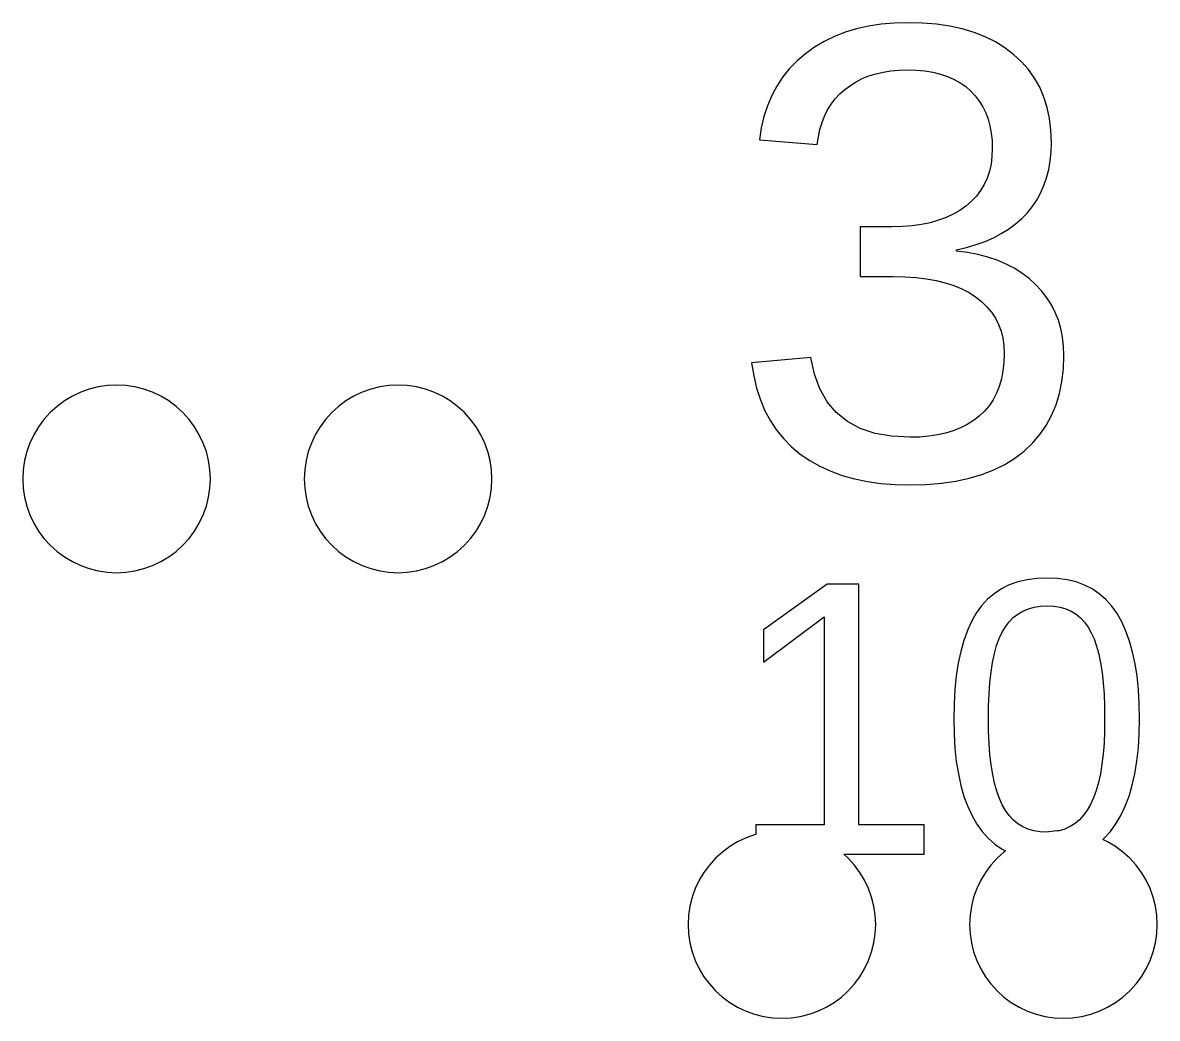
# Model space of a CAD drawing. Header units: metres. Extents: x -61 to 817, y 39 to 684.
# Drawn here: x 591.7 to 603.79, y 118.18 to 128.79 of the extents above; entities that cross this region are included whole.
import ezdxf

# ---------------------------------------------------------------- set-up
doc = ezdxf.new("R2010")
doc.units = ezdxf.units.M

msp = doc.modelspace()

# ---------------------------------------------------------------- linework, layer by layer
for p, q in [((600.843, 128.779), (600.71, 128.759)), ((600.982, 128.791), (600.843, 128.779)), ((601.126, 128.795), (600.982, 128.791)), ((601.284, 128.791), (601.126, 128.795)), ((601.433, 128.779), (601.284, 128.791)), ((601.575, 128.758), (601.433, 128.779)), ((600.462, 128.693), (600.347, 128.648)), ((600.583, 128.73), (600.462, 128.693)), ((600.71, 128.759), (600.583, 128.73)), ((601.708, 128.729), (601.575, 128.758)), ((601.834, 128.691), (601.708, 128.729)), ((601.951, 128.645), (601.834, 128.691)), ((600.135, 128.534), (600.038, 128.464)), ((600.238, 128.595), (600.135, 128.534)), ((600.347, 128.648), (600.238, 128.595)), ((602.061, 128.591), (601.951, 128.645)), ((602.162, 128.528), (602.061, 128.591)), ((602.255, 128.457), (602.162, 128.528)), ((600.038, 128.464), (599.949, 128.388)), ((602.34, 128.379), (602.255, 128.457)), ((599.868, 128.305), (599.796, 128.216)), ((599.949, 128.388), (599.868, 128.305)), ((600.946, 128.281), (601.031, 128.289)), ((601.031, 128.289), (601.12, 128.291)), ((601.12, 128.291), (601.218, 128.289)), ((601.218, 128.289), (601.309, 128.28)), ((602.415, 128.295), (602.34, 128.379)), ((602.479, 128.203), (602.415, 128.295)), ((599.796, 128.216), (599.732, 128.12)), ((600.516, 128.127), (600.578, 128.166)), ((600.578, 128.166), (600.643, 128.199)), ((600.643, 128.199), (600.713, 128.227)), ((600.713, 128.227), (600.787, 128.25)), ((600.787, 128.25), (600.865, 128.268)), ((600.865, 128.268), (600.946, 128.281)), ((601.309, 128.28), (601.396, 128.266)), ((601.396, 128.266), (601.477, 128.247)), ((601.477, 128.247), (601.552, 128.222)), ((601.552, 128.222), (601.622, 128.191)), ((601.622, 128.191), (601.687, 128.155)), ((602.534, 128.106), (602.479, 128.203)), ((599.732, 128.12), (599.678, 128.018)), ((600.404, 128.035), (600.457, 128.083)), ((600.457, 128.083), (600.516, 128.127)), ((601.687, 128.155), (601.746, 128.114)), ((601.746, 128.114), (601.799, 128.066)), ((601.799, 128.066), (601.847, 128.014)), ((602.579, 128.001), (602.534, 128.106)), ((599.678, 128.018), (599.632, 127.909)), ((600.274, 127.865), (600.312, 127.926)), ((600.312, 127.926), (600.355, 127.983)), ((600.355, 127.983), (600.404, 128.035)), ((601.847, 128.014), (601.89, 127.958)), ((601.89, 127.958), (601.927, 127.898)), ((602.614, 127.89), (602.579, 128.001)), ((599.632, 127.909), (599.595, 127.794)), ((600.242, 127.8), (600.274, 127.865)), ((601.927, 127.898), (601.958, 127.834)), ((601.958, 127.834), (601.983, 127.766)), ((602.638, 127.773), (602.614, 127.89)), ((599.595, 127.794), (599.566, 127.673)), ((600.192, 127.657), (600.214, 127.731)), ((600.214, 127.731), (600.242, 127.8)), ((601.983, 127.766), (602.003, 127.694)), ((602.003, 127.694), (602.017, 127.618)), ((602.653, 127.649), (602.638, 127.773)), ((599.566, 127.673), (599.546, 127.545)), ((600.163, 127.497), (600.175, 127.579)), ((600.175, 127.579), (600.192, 127.657)), ((602.017, 127.618), (602.026, 127.538)), ((602.658, 127.518), (602.653, 127.649)), ((599.546, 127.545), (600.163, 127.497)), ((602.028, 127.453), (602.025, 127.369)), ((602.026, 127.538), (602.028, 127.453)), ((602.655, 127.418), (602.658, 127.518)), ((602.025, 127.369), (602.015, 127.288)), ((602.63, 127.229), (602.646, 127.321)), ((602.646, 127.321), (602.655, 127.418)), ((601.997, 127.212), (601.973, 127.139)), ((602.015, 127.288), (601.997, 127.212)), ((602.607, 127.141), (602.63, 127.229)), ((601.973, 127.139), (601.942, 127.071)), ((602.578, 127.058), (602.607, 127.141)), ((601.904, 127.007), (601.859, 126.947)), ((601.942, 127.071), (601.904, 127.007)), ((602.502, 126.903), (602.543, 126.978)), ((602.543, 126.978), (602.578, 127.058)), ((601.748, 126.84), (601.683, 126.794)), ((601.807, 126.892), (601.748, 126.84)), ((601.859, 126.947), (601.807, 126.892)), ((602.454, 126.833), (602.502, 126.903)), ((601.536, 126.718), (601.454, 126.688)), ((601.613, 126.753), (601.536, 126.718)), ((601.683, 126.794), (601.613, 126.753)), ((602.339, 126.705), (602.399, 126.766)), ((602.399, 126.766), (602.454, 126.833)), ((600.959, 126.619), (600.622, 126.619)), ((600.622, 126.619), (600.622, 126.088)), ((601.07, 126.622), (600.959, 126.619)), ((601.174, 126.63), (601.07, 126.622)), ((601.273, 126.644), (601.174, 126.63)), ((601.367, 126.663), (601.273, 126.644)), ((601.454, 126.688), (601.367, 126.663)), ((602.123, 126.546), (602.201, 126.594)), ((602.201, 126.594), (602.273, 126.647)), ((602.273, 126.647), (602.339, 126.705)), ((601.951, 126.464), (602.04, 126.503)), ((602.04, 126.503), (602.123, 126.546)), ((601.647, 126.374), (601.754, 126.4)), ((601.647, 126.361), (601.647, 126.374)), ((601.765, 126.346), (601.647, 126.361)), ((601.754, 126.4), (601.855, 126.429)), ((601.855, 126.429), (601.951, 126.464)), ((601.876, 126.324), (601.765, 126.346)), ((601.982, 126.296), (601.876, 126.324)), ((602.082, 126.262), (601.982, 126.296)), ((602.175, 126.222), (602.082, 126.262)), ((602.263, 126.177), (602.175, 126.222)), ((602.345, 126.125), (602.263, 126.177)), ((602.421, 126.067), (602.345, 126.125)), ((600.622, 126.088), (600.973, 126.088)), ((600.973, 126.088), (601.098, 126.086)), ((601.098, 126.086), (601.215, 126.078)), ((601.215, 126.078), (601.326, 126.064)), ((601.326, 126.064), (601.43, 126.046)), ((601.43, 126.046), (601.528, 126.021)), ((601.528, 126.021), (601.619, 125.992)), ((601.619, 125.992), (601.703, 125.957)), ((602.49, 126.003), (602.421, 126.067)), ((602.554, 125.935), (602.49, 126.003)), ((601.703, 125.957), (601.781, 125.917)), ((601.781, 125.917), (601.851, 125.871)), ((601.851, 125.871), (601.915, 125.821)), ((602.61, 125.862), (602.554, 125.935)), ((601.915, 125.821), (601.971, 125.767)), ((601.971, 125.767), (602.02, 125.708)), ((602.658, 125.786), (602.61, 125.862)), ((602.699, 125.706), (602.658, 125.786)), ((602.02, 125.708), (602.062, 125.646)), ((602.062, 125.646), (602.095, 125.579)), ((602.733, 125.622), (602.699, 125.706)), ((602.095, 125.579), (602.122, 125.507)), ((602.122, 125.507), (602.14, 125.432)), ((602.759, 125.534), (602.733, 125.622)), ((602.777, 125.442), (602.759, 125.534)), ((602.14, 125.432), (602.152, 125.352)), ((602.789, 125.347), (602.777, 125.442)), ((602.152, 125.352), (602.155, 125.268)), ((602.155, 125.268), (602.152, 125.173)), ((602.792, 125.247), (602.789, 125.347)), ((600.096, 125.226), (599.463, 125.168)), ((599.463, 125.168), (599.486, 125.029)), ((600.134, 125.048), (600.096, 125.226)), ((602.152, 125.173), (602.142, 125.082)), ((602.787, 125.105), (602.792, 125.247)), ((599.486, 125.029), (599.517, 124.898)), ((600.191, 124.89), (600.134, 125.048)), ((602.142, 125.082), (602.126, 124.997)), ((602.771, 124.97), (602.787, 125.105)), ((592.501, 124.912), (592.406, 124.888)), ((592.598, 124.927), (592.501, 124.912)), ((592.696, 124.931), (592.598, 124.927)), ((592.794, 124.927), (592.696, 124.931)), ((592.891, 124.912), (592.794, 124.927)), ((592.987, 124.888), (592.891, 124.912)), ((595.501, 124.912), (595.406, 124.888)), ((595.598, 124.927), (595.501, 124.912)), ((595.696, 124.931), (595.598, 124.927)), ((595.794, 124.927), (595.696, 124.931)), ((595.891, 124.912), (595.794, 124.927)), ((595.987, 124.888), (595.891, 124.912)), ((602.103, 124.918), (602.073, 124.844)), ((602.126, 124.997), (602.103, 124.918)), ((602.745, 124.842), (602.771, 124.97)), ((592.225, 124.813), (592.141, 124.763)), ((592.314, 124.855), (592.225, 124.813)), ((592.406, 124.888), (592.314, 124.855)), ((593.079, 124.855), (592.987, 124.888)), ((593.168, 124.813), (593.079, 124.855)), ((593.252, 124.763), (593.168, 124.813)), ((595.225, 124.813), (595.141, 124.763)), ((595.314, 124.855), (595.225, 124.813)), ((595.406, 124.888), (595.314, 124.855)), ((596.079, 124.855), (595.987, 124.888)), ((596.168, 124.813), (596.079, 124.855)), ((596.252, 124.763), (596.168, 124.813)), ((599.517, 124.898), (599.557, 124.774)), ((600.269, 124.754), (600.191, 124.89)), ((602.073, 124.844), (602.037, 124.775)), ((602.708, 124.721), (602.745, 124.842)), ((592.062, 124.704), (591.989, 124.639)), ((592.141, 124.763), (592.062, 124.704)), ((593.331, 124.704), (593.252, 124.763)), ((593.404, 124.639), (593.331, 124.704)), ((595.062, 124.704), (594.989, 124.639)), ((595.141, 124.763), (595.062, 124.704)), ((596.331, 124.704), (596.252, 124.763)), ((596.403, 124.639), (596.331, 124.704)), ((599.557, 124.774), (599.606, 124.658)), ((600.366, 124.638), (600.269, 124.754)), ((601.994, 124.711), (601.944, 124.653)), ((602.037, 124.775), (601.994, 124.711)), ((602.661, 124.608), (602.708, 124.721)), ((591.923, 124.566), (591.865, 124.487)), ((591.989, 124.639), (591.923, 124.566)), ((593.469, 124.566), (593.404, 124.639)), ((593.528, 124.487), (593.469, 124.566)), ((594.923, 124.566), (594.865, 124.487)), ((594.989, 124.639), (594.923, 124.566)), ((596.469, 124.566), (596.403, 124.639)), ((596.528, 124.487), (596.469, 124.566)), ((599.606, 124.658), (599.664, 124.55)), ((599.664, 124.55), (599.73, 124.45)), ((600.484, 124.544), (600.366, 124.638)), ((600.621, 124.47), (600.484, 124.544)), ((601.827, 124.553), (601.76, 124.512)), ((601.888, 124.6), (601.827, 124.553)), ((601.944, 124.653), (601.888, 124.6)), ((602.604, 124.502), (602.661, 124.608)), ((591.865, 124.487), (591.814, 124.403)), ((593.578, 124.403), (593.528, 124.487)), ((594.865, 124.487), (594.814, 124.403)), ((596.578, 124.403), (596.528, 124.487)), ((599.73, 124.45), (599.806, 124.357)), ((600.779, 124.417), (600.621, 124.47)), ((600.956, 124.386), (600.779, 124.417)), ((601.53, 124.42), (601.443, 124.4)), ((601.611, 124.445), (601.53, 124.42)), ((601.688, 124.475), (601.611, 124.445)), ((601.76, 124.512), (601.688, 124.475)), ((602.535, 124.404), (602.604, 124.502)), ((591.773, 124.314), (591.739, 124.222)), ((591.814, 124.403), (591.773, 124.314)), ((593.62, 124.314), (593.578, 124.403)), ((593.653, 124.222), (593.62, 124.314)), ((594.773, 124.314), (594.739, 124.222)), ((594.814, 124.403), (594.773, 124.314)), ((596.62, 124.314), (596.578, 124.403)), ((596.653, 124.222), (596.62, 124.314)), ((599.806, 124.357), (599.89, 124.272)), ((601.153, 124.375), (600.956, 124.386)), ((601.255, 124.378), (601.153, 124.375)), ((601.351, 124.387), (601.255, 124.378)), ((601.443, 124.4), (601.351, 124.387)), ((602.367, 124.228), (602.457, 124.312)), ((602.457, 124.312), (602.535, 124.404)), ((591.739, 124.222), (591.716, 124.127)), ((593.677, 124.127), (593.653, 124.222)), ((594.739, 124.222), (594.716, 124.127)), ((596.677, 124.127), (596.653, 124.222)), ((599.89, 124.272), (599.982, 124.195)), ((599.982, 124.195), (600.083, 124.127)), ((602.268, 124.153), (602.367, 124.228)), ((591.716, 124.127), (591.701, 124.029)), ((593.692, 124.029), (593.677, 124.127)), ((594.716, 124.127), (594.701, 124.029)), ((596.692, 124.029), (596.677, 124.127)), ((600.083, 124.127), (600.192, 124.066)), ((600.192, 124.066), (600.307, 124.013)), ((602.044, 124.028), (602.161, 124.086)), ((602.161, 124.086), (602.268, 124.153)), ((591.701, 124.029), (591.696, 123.931)), ((593.696, 123.931), (593.692, 124.029)), ((594.701, 124.029), (594.696, 123.931)), ((596.696, 123.931), (596.692, 124.029)), ((600.307, 124.013), (600.43, 123.969)), ((600.43, 123.969), (600.56, 123.932)), ((601.639, 123.908), (601.783, 123.939)), ((601.783, 123.939), (601.918, 123.979)), ((601.918, 123.979), (602.044, 124.028)), ((591.696, 123.931), (591.701, 123.833)), ((591.701, 123.833), (591.716, 123.736)), ((593.677, 123.736), (593.692, 123.833)), ((593.692, 123.833), (593.696, 123.931)), ((594.696, 123.931), (594.701, 123.833)), ((594.701, 123.833), (594.716, 123.736)), ((596.677, 123.736), (596.692, 123.833)), ((596.692, 123.833), (596.696, 123.931)), ((600.56, 123.932), (600.697, 123.904)), ((600.697, 123.904), (600.842, 123.884)), ((600.842, 123.884), (600.994, 123.872)), ((600.994, 123.872), (601.153, 123.867)), ((601.153, 123.867), (601.324, 123.872)), ((601.324, 123.872), (601.486, 123.885)), ((601.486, 123.885), (601.639, 123.908)), ((591.716, 123.736), (591.739, 123.641)), ((593.653, 123.641), (593.677, 123.736)), ((594.716, 123.736), (594.739, 123.641)), ((596.653, 123.641), (596.677, 123.736)), ((591.739, 123.641), (591.773, 123.549)), ((593.62, 123.549), (593.653, 123.641)), ((594.739, 123.641), (594.773, 123.549)), ((596.62, 123.549), (596.653, 123.641)), ((591.773, 123.549), (591.814, 123.46)), ((591.814, 123.46), (591.865, 123.376)), ((593.528, 123.376), (593.578, 123.46)), ((593.578, 123.46), (593.62, 123.549)), ((594.773, 123.549), (594.814, 123.46)), ((594.814, 123.46), (594.865, 123.376)), ((596.528, 123.376), (596.578, 123.46)), ((596.578, 123.46), (596.62, 123.549)), ((591.865, 123.376), (591.923, 123.297)), ((593.469, 123.297), (593.528, 123.376)), ((594.865, 123.376), (594.923, 123.297)), ((596.469, 123.297), (596.528, 123.376)), ((591.923, 123.297), (591.989, 123.224)), ((591.989, 123.224), (592.062, 123.158)), ((593.331, 123.158), (593.404, 123.224)), ((593.404, 123.224), (593.469, 123.297)), ((594.923, 123.297), (594.989, 123.224)), ((594.989, 123.224), (595.062, 123.158)), ((596.331, 123.158), (596.403, 123.224)), ((596.403, 123.224), (596.469, 123.297)), ((592.062, 123.158), (592.141, 123.1)), ((592.141, 123.1), (592.225, 123.05)), ((593.168, 123.05), (593.252, 123.1)), ((593.252, 123.1), (593.331, 123.158)), ((595.062, 123.158), (595.141, 123.1)), ((595.141, 123.1), (595.225, 123.05)), ((596.168, 123.05), (596.252, 123.1)), ((596.252, 123.1), (596.331, 123.158)), ((592.225, 123.05), (592.314, 123.008)), ((592.314, 123.008), (592.406, 122.975)), ((592.406, 122.975), (592.501, 122.951)), ((592.891, 122.951), (592.987, 122.975)), ((592.987, 122.975), (593.079, 123.008)), ((593.079, 123.008), (593.168, 123.05)), ((595.225, 123.05), (595.314, 123.008)), ((595.314, 123.008), (595.406, 122.975)), ((595.406, 122.975), (595.501, 122.951)), ((595.891, 122.951), (595.987, 122.975)), ((595.987, 122.975), (596.079, 123.008)), ((596.079, 123.008), (596.168, 123.05)), ((592.501, 122.951), (592.598, 122.936)), ((592.598, 122.936), (592.696, 122.931)), ((592.696, 122.931), (592.794, 122.936)), ((592.794, 122.936), (592.891, 122.951)), ((595.501, 122.951), (595.598, 122.936)), ((595.598, 122.936), (595.696, 122.931)), ((595.696, 122.931), (595.794, 122.936)), ((595.794, 122.936), (595.891, 122.951)), ((602.399, 122.857), (602.301, 122.834)), ((602.503, 122.871), (602.399, 122.857)), ((602.615, 122.875), (602.503, 122.871)), ((602.724, 122.871), (602.615, 122.875)), ((602.826, 122.857), (602.724, 122.871)), ((602.922, 122.833), (602.826, 122.857)), ((600.269, 122.811), (599.592, 122.324)), ((600.606, 122.811), (600.269, 122.811)), ((600.606, 120.242), (600.606, 122.811)), ((602.125, 122.759), (602.048, 122.708)), ((602.21, 122.801), (602.125, 122.759)), ((602.301, 122.834), (602.21, 122.801)), ((603.011, 122.8), (602.922, 122.833)), ((603.093, 122.758), (603.011, 122.8)), ((603.169, 122.707), (603.093, 122.758)), ((601.978, 122.648), (601.914, 122.578)), ((602.048, 122.708), (601.978, 122.648)), ((603.239, 122.646), (603.169, 122.707)), ((603.302, 122.575), (603.239, 122.646)), ((601.857, 122.499), (601.807, 122.411)), ((601.914, 122.578), (601.857, 122.499)), ((602.252, 122.453), (602.301, 122.491)), ((602.301, 122.491), (602.355, 122.523)), ((602.355, 122.523), (602.413, 122.547)), ((602.413, 122.547), (602.476, 122.565)), ((602.476, 122.565), (602.543, 122.575)), ((602.543, 122.575), (602.615, 122.578)), ((602.615, 122.578), (602.685, 122.575)), ((602.685, 122.575), (602.751, 122.564)), ((602.751, 122.564), (602.812, 122.547)), ((602.812, 122.547), (602.869, 122.522)), ((602.869, 122.522), (602.921, 122.49)), ((602.921, 122.49), (602.968, 122.451)), ((603.358, 122.495), (603.302, 122.575)), ((603.409, 122.407), (603.358, 122.495)), ((599.592, 121.979), (600.238, 122.462)), ((600.238, 122.462), (600.238, 120.242)), ((601.807, 122.411), (601.763, 122.314)), ((602.168, 122.356), (602.208, 122.408)), ((602.208, 122.408), (602.252, 122.453)), ((602.968, 122.451), (603.011, 122.405)), ((603.011, 122.405), (603.049, 122.352)), ((603.453, 122.309), (603.409, 122.407)), ((599.592, 122.324), (599.592, 121.979)), ((601.763, 122.314), (601.724, 122.207)), ((602.103, 122.23), (602.133, 122.296)), ((602.133, 122.296), (602.168, 122.356)), ((603.049, 122.352), (603.083, 122.292)), ((603.083, 122.292), (603.113, 122.225)), ((603.491, 122.202), (603.453, 122.309)), ((601.724, 122.207), (601.692, 122.091)), ((602.052, 122.069), (602.075, 122.154)), ((602.075, 122.154), (602.103, 122.23)), ((603.113, 122.225), (603.14, 122.148)), ((603.14, 122.148), (603.163, 122.063)), ((603.524, 122.086), (603.491, 122.202)), ((601.692, 122.091), (601.665, 121.966)), ((602.032, 121.975), (602.052, 122.069)), ((603.163, 122.063), (603.182, 121.97)), ((603.551, 121.961), (603.524, 122.086)), ((601.665, 121.966), (601.645, 121.831)), ((602.016, 121.872), (602.032, 121.975)), ((603.182, 121.97), (603.198, 121.867)), ((603.571, 121.827), (603.551, 121.961)), ((601.645, 121.831), (601.63, 121.687)), ((601.994, 121.64), (602.003, 121.76)), ((602.003, 121.76), (602.016, 121.872)), ((603.198, 121.867), (603.21, 121.756)), ((603.586, 121.684), (603.571, 121.827)), ((601.63, 121.687), (601.621, 121.534)), ((601.989, 121.51), (601.994, 121.64)), ((603.21, 121.756), (603.219, 121.637)), ((603.219, 121.637), (603.224, 121.508)), ((603.595, 121.532), (603.586, 121.684)), ((601.621, 121.534), (601.618, 121.371)), ((603.598, 121.371), (603.595, 121.532)), ((601.987, 121.371), (601.989, 121.51)), ((603.224, 121.508), (603.226, 121.371)), ((601.618, 121.371), (601.621, 121.212)), ((601.989, 121.237), (601.987, 121.371)), ((603.226, 121.371), (603.224, 121.239)), ((603.595, 121.213), (603.598, 121.371)), ((601.621, 121.212), (601.63, 121.062)), ((601.994, 121.11), (601.989, 121.237)), ((603.224, 121.239), (603.219, 121.115)), ((603.586, 121.063), (603.595, 121.213)), ((601.63, 121.062), (601.645, 120.92)), ((602.004, 120.992), (601.994, 121.11)), ((603.219, 121.115), (603.209, 120.998)), ((603.57, 120.922), (603.586, 121.063)), ((601.645, 120.92), (601.667, 120.787)), ((602.016, 120.882), (602.004, 120.992)), ((603.209, 120.998), (603.197, 120.889)), ((603.548, 120.789), (603.57, 120.922)), ((602.033, 120.78), (602.016, 120.882)), ((603.197, 120.889), (603.18, 120.788)), ((601.667, 120.787), (601.694, 120.662)), ((602.053, 120.687), (602.033, 120.78)), ((602.077, 120.602), (602.053, 120.687)), ((603.159, 120.695), (603.135, 120.61)), ((603.18, 120.788), (603.159, 120.695)), ((603.52, 120.665), (603.548, 120.789)), ((601.694, 120.662), (601.727, 120.547)), ((602.104, 120.525), (602.077, 120.602)), ((603.135, 120.61), (603.108, 120.532)), ((603.446, 120.442), (603.486, 120.549)), ((603.486, 120.549), (603.52, 120.665)), ((601.727, 120.547), (601.767, 120.439)), ((601.767, 120.439), (601.813, 120.341)), ((602.135, 120.456), (602.104, 120.525)), ((602.17, 120.396), (602.135, 120.456)), ((603.076, 120.462), (603.041, 120.4)), ((603.108, 120.532), (603.076, 120.462)), ((603.399, 120.344), (603.446, 120.442)), ((601.813, 120.341), (601.864, 120.251)), ((602.21, 120.342), (602.17, 120.396)), ((602.254, 120.295), (602.21, 120.342)), ((603.001, 120.346), (602.958, 120.298)), ((603.041, 120.4), (603.001, 120.346)), ((603.346, 120.253), (603.399, 120.344)), ((600.238, 120.242), (599.509, 120.242)), ((599.509, 120.242), (599.509, 120.141)), ((601.302, 120.242), (600.606, 120.242)), ((601.302, 119.931), (601.302, 120.242)), ((601.864, 120.251), (601.922, 120.171)), ((602.302, 120.256), (602.254, 120.295)), ((602.354, 120.224), (602.302, 120.256)), ((602.411, 120.199), (602.354, 120.224)), ((602.472, 120.181), (602.411, 120.199)), ((602.801, 120.199), (602.74, 120.181)), ((602.858, 120.225), (602.801, 120.199)), ((602.91, 120.258), (602.858, 120.225)), ((602.958, 120.298), (602.91, 120.258)), ((603.287, 120.172), (603.346, 120.253)), ((599.404, 120.105), (599.315, 120.063)), ((599.496, 120.138), (599.404, 120.105)), ((599.509, 120.141), (599.496, 120.138)), ((601.922, 120.171), (601.986, 120.1)), ((601.986, 120.1), (602.056, 120.038)), ((602.537, 120.17), (602.472, 120.181)), ((602.606, 120.166), (602.537, 120.17)), ((602.632, 120.168), (602.606, 120.166)), ((602.688, 120.176), (602.632, 120.168)), ((602.721, 120.178), (602.688, 120.176)), ((602.74, 120.181), (602.721, 120.178)), ((603.207, 120.087), (603.222, 120.101)), ((603.258, 120.063), (603.207, 120.087)), ((603.222, 120.101), (603.287, 120.172)), ((599.152, 119.954), (599.079, 119.888)), ((599.231, 120.013), (599.152, 119.954)), ((599.315, 120.063), (599.231, 120.013)), ((602.056, 120.038), (602.132, 119.986)), ((602.152, 119.954), (602.079, 119.888)), ((602.132, 119.986), (602.169, 119.967)), ((602.169, 119.967), (602.152, 119.954)), ((603.342, 120.013), (603.258, 120.063)), ((603.421, 119.954), (603.342, 120.013)), ((603.494, 119.888), (603.421, 119.954)), ((599.079, 119.888), (599.014, 119.815)), ((600.494, 119.888), (600.446, 119.931)), ((600.446, 119.931), (601.302, 119.931)), ((600.56, 119.815), (600.494, 119.888)), ((602.079, 119.888), (602.013, 119.815)), ((603.56, 119.815), (603.494, 119.888)), ((598.955, 119.737), (598.905, 119.652)), ((599.014, 119.815), (598.955, 119.737)), ((600.618, 119.737), (600.56, 119.815)), ((600.668, 119.652), (600.618, 119.737)), ((601.955, 119.737), (601.905, 119.652)), ((602.013, 119.815), (601.955, 119.737)), ((603.618, 119.737), (603.56, 119.815)), ((603.668, 119.652), (603.618, 119.737)), ((598.905, 119.652), (598.863, 119.564)), ((600.71, 119.564), (600.668, 119.652)), ((601.905, 119.652), (601.863, 119.564)), ((603.71, 119.564), (603.668, 119.652)), ((598.83, 119.471), (598.806, 119.376)), ((598.863, 119.564), (598.83, 119.471)), ((600.743, 119.471), (600.71, 119.564)), ((600.767, 119.376), (600.743, 119.471)), ((601.83, 119.471), (601.806, 119.376)), ((601.863, 119.564), (601.83, 119.471)), ((603.743, 119.471), (603.71, 119.564)), ((603.767, 119.376), (603.743, 119.471)), ((598.806, 119.376), (598.791, 119.279)), ((600.782, 119.279), (600.767, 119.376)), ((601.806, 119.376), (601.791, 119.279)), ((603.782, 119.279), (603.767, 119.376)), ((598.791, 119.279), (598.787, 119.181)), ((600.787, 119.181), (600.782, 119.279)), ((601.791, 119.279), (601.787, 119.181)), ((603.787, 119.181), (603.782, 119.279)), ((598.787, 119.181), (598.791, 119.083)), ((600.782, 119.083), (600.787, 119.181)), ((601.787, 119.181), (601.791, 119.083)), ((603.782, 119.083), (603.787, 119.181)), ((598.791, 119.083), (598.806, 118.986)), ((598.806, 118.986), (598.83, 118.891)), ((600.743, 118.891), (600.767, 118.986)), ((600.767, 118.986), (600.782, 119.083)), ((601.791, 119.083), (601.806, 118.986)), ((601.806, 118.986), (601.83, 118.891)), ((603.743, 118.891), (603.767, 118.986)), ((603.767, 118.986), (603.782, 119.083)), ((598.83, 118.891), (598.863, 118.798)), ((600.71, 118.798), (600.743, 118.891)), ((601.83, 118.891), (601.863, 118.798)), ((603.71, 118.798), (603.743, 118.891)), ((598.863, 118.798), (598.905, 118.71)), ((600.668, 118.71), (600.71, 118.798)), ((601.863, 118.798), (601.905, 118.71)), ((603.668, 118.71), (603.71, 118.798)), ((598.905, 118.71), (598.955, 118.625)), ((598.955, 118.625), (599.014, 118.547)), ((600.56, 118.547), (600.618, 118.625)), ((600.618, 118.625), (600.668, 118.71)), ((601.905, 118.71), (601.955, 118.625)), ((601.955, 118.625), (602.013, 118.547)), ((603.56, 118.547), (603.618, 118.625)), ((603.618, 118.625), (603.668, 118.71)), ((599.014, 118.547), (599.079, 118.474)), ((600.494, 118.474), (600.56, 118.547)), ((602.013, 118.547), (602.079, 118.474)), ((603.494, 118.474), (603.56, 118.547)), ((599.079, 118.474), (599.152, 118.408)), ((599.152, 118.408), (599.231, 118.35)), ((600.342, 118.35), (600.421, 118.408)), ((600.421, 118.408), (600.494, 118.474)), ((602.079, 118.474), (602.152, 118.408)), ((602.152, 118.408), (602.231, 118.35)), ((603.342, 118.35), (603.421, 118.408)), ((603.421, 118.408), (603.494, 118.474)), ((599.231, 118.35), (599.315, 118.299)), ((599.315, 118.299), (599.404, 118.257)), ((599.404, 118.257), (599.496, 118.224)), ((600.077, 118.224), (600.169, 118.257)), ((600.169, 118.257), (600.258, 118.299)), ((600.258, 118.299), (600.342, 118.35)), ((602.231, 118.35), (602.315, 118.299)), ((602.315, 118.299), (602.404, 118.257)), ((602.404, 118.257), (602.496, 118.224)), ((603.077, 118.224), (603.169, 118.257)), ((603.169, 118.257), (603.258, 118.299)), ((603.258, 118.299), (603.342, 118.35)), ((599.496, 118.224), (599.591, 118.2)), ((599.591, 118.2), (599.689, 118.186)), ((599.689, 118.186), (599.787, 118.181)), ((599.787, 118.181), (599.885, 118.186)), ((599.885, 118.186), (599.982, 118.2)), ((599.982, 118.2), (600.077, 118.224)), ((602.496, 118.224), (602.591, 118.2)), ((602.591, 118.2), (602.688, 118.186)), ((602.688, 118.186), (602.786, 118.181)), ((602.786, 118.181), (602.885, 118.186)), ((602.885, 118.186), (602.982, 118.2)), ((602.982, 118.2), (603.077, 118.224))]:
    msp.add_line(p, q)

doc.saveas('drawing.dxf')
